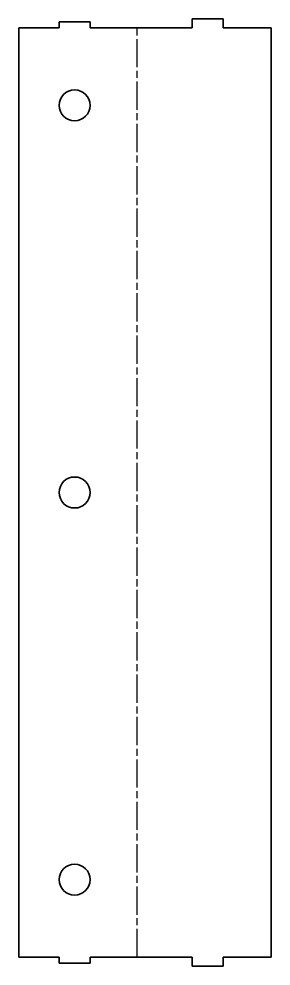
# Model space of a CAD drawing. Header units: inches. Extents: x 0 to 82, y 0 to 306.
import ezdxf

# ---------------------------------------------------------------- set-up
doc = ezdxf.new("R2010")
doc.units = ezdxf.units.IN
doc.header["$MEASUREMENT"] = 0
doc.linetypes.add('Chain', pattern=[13.68, 9.12, -1.14, 2.28, -1.14])
doc.layers.add('Bend Centerline (ANSI)', color=7, linetype='Chain', lineweight=25)
doc.layers.add('Visible (ANSI)', color=7, linetype='Continuous', lineweight=35)

# ---------------------------------------------------------------- blocks, each defined once
blk = doc.blocks.new('SMT-V001-BRD001_Chapas Rigidizadoras Brazos_SMT-V001-BRD001 (Desplegada)')
at = {"layer": 'Bend Centerline (ANSI)'}
blk.add_line((-2.5, -150), (-2.5, 150), dxfattribs=at)
at = {"layer": 'Visible (ANSI)'}
for p, q in [((-40.76, -150), (-40.76, 150)), ((-40.76, 150), (-27.76, 150)), ((-27.76, 150), (-27.76, 152)), ((-27.76, 152), (-17.76, 152)), ((-17.76, 152), (-17.76, 150)), ((-17.76, 150), (15.26, 150)), ((15.26, 150), (15.26, 152.9)), ((15.26, 152.9), (25.26, 152.9)), ((25.26, 152.9), (25.26, 150)), ((25.26, 150), (40.76, 150)), ((40.76, 150), (40.76, -150)), ((-27.76, -150), (-40.76, -150)), ((-27.76, -152), (-27.76, -150)), ((-17.76, -152), (-27.76, -152)), ((-17.76, -150), (-17.76, -152)), ((15.26, -150), (-17.76, -150)), ((15.26, -150), (15.26, -152.9)), ((15.26, -152.9), (25.26, -152.9)), ((40.76, -150), (25.26, -150)), ((25.26, -152.9), (25.26, -150))]:
    blk.add_line(p, q, dxfattribs=at)
for centre in [(-22.76, 125), (-22.76, 0), (-22.76, -125)]:
    blk.add_circle(centre, 5, dxfattribs=at)

msp = doc.modelspace()

# ---------------------------------------------------------------- block references
msp.add_blockref('SMT-V001-BRD001_Chapas Rigidizadoras Brazos_SMT-V001-BRD001 (Desplegada)', (40.76, 152.9))

doc.saveas('drawing.dxf')
